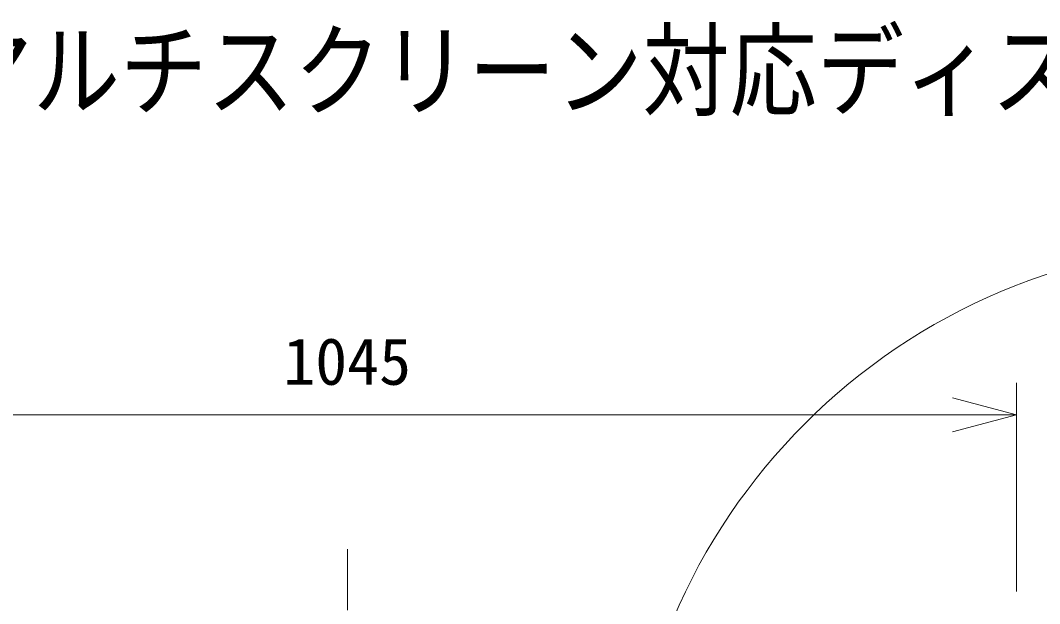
# Model space of a CAD drawing. Units: millimetres, scale not verified. Extents: x -62 to 76, y -57 to 57.
# Drawn here: x -32.59 to 7.2, y 34.01 to 56.8 of the extents above; entities that cross this region are included whole.
import ezdxf
from ezdxf.enums import TextEntityAlignment as Align

# ---------------------------------------------------------------- set-up
doc = ezdxf.new("R2010")
doc.units = ezdxf.units.MM
doc.header["$LTSCALE"] = 0.125
doc.linetypes.add('USER5', pattern=[28.575, 19.05, -3.175, 3.175, -3.175])
for name, color, linetype, lineweight in [('0-0_0', 7, 'Continuous', 18), ('0-5_SUNPO', 3, 'Continuous', 18), ('0-6_GAIKEI', 8, 'Continuous', 18)]:
    doc.layers.add(name, color=color, linetype=linetype, lineweight=lineweight)
doc.layers.add('0-2_MOJI1', color=7, linetype='Continuous')
doc.styles.add('ＭＳ ゴシック', font='')
doc.styles.get('ＭＳ ゴシック').set_extended_font_data('MS Gothic')

# ---------------------------------------------------------------- blocks, each defined once
blk = doc.blocks.new('_Open30')
at = {"layer": '0-0_0'}
blk.add_line((0, 0), (-1, 0), dxfattribs=at)
blk.add_lwpolyline([(-1, 0.26795), (0, 0), (-1, -0.26795)], dxfattribs=at)
blk = doc.blocks.new('D2')
at = {"layer": '0-5_SUNPO'}
for p, q in [((199.799, 347.9901), (199.799, 356.142)), ((150.055, 354.892), (197.299, 354.892))]:
    blk.add_line(p, q, dxfattribs=at)
at = {"layer": '0-5_SUNPO', "xscale": 2.5, "yscale": 2.5}
blk.add_blockref('_Open30', (199.799, 354.892), dxfattribs=at)
at = {"layer": '0-5_SUNPO', "color": 7, "style": 'ＭＳ ゴシック'}
blk.add_text('1045', height=1.833, dxfattribs=at).set_placement((171.177, 355.517), align=Align.BOTTOM_LEFT)

msp = doc.modelspace()

# ---------------------------------------------------------------- linework, layer by layer
at = {"layer": '0-6_GAIKEI', "color": 9, "linetype": 'USER5'}
msp.add_line((-19.8206, 36.1344), (-19.8206, 1.432), dxfattribs=at)
at = {"layer": '0-6_GAIKEI', "color": 1}
msp.add_circle((15.0527, 24.0476), 24.0481, dxfattribs=at)

# ---------------------------------------------------------------- block references
at = {"layer": '0-5_SUNPO'}
msp.add_blockref('D2', (-193.4976, -313.5069), dxfattribs=at)

# ---------------------------------------------------------------- texts
at = {"layer": '0-2_MOJI1', "style": 'ＭＳ ゴシック', "width": 0.85}
msp.add_text('マルチスクリーン対応ディスプレイ（壁掛け金具付）', height=2.933, dxfattribs=at).set_placement((-35.4976, 52.4931), align=Align.BOTTOM_LEFT)

doc.saveas('drawing.dxf')
